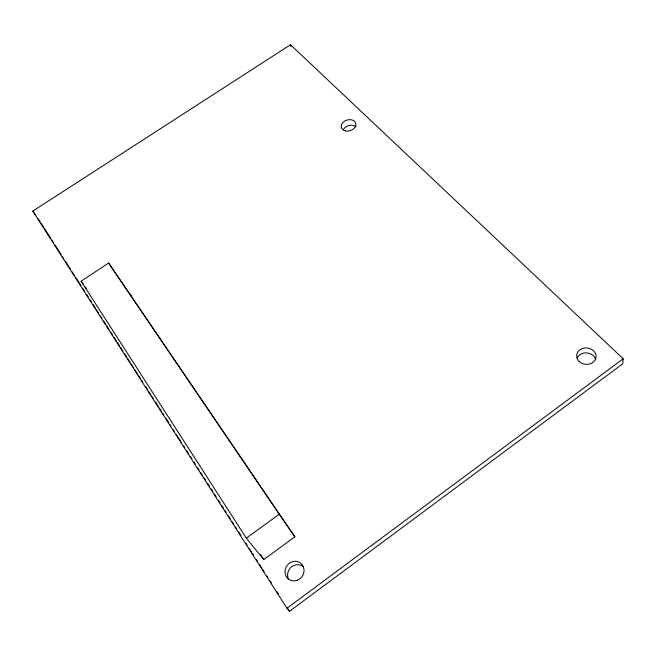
<?xml version="1.0" encoding="UTF-8"?>
<svg xmlns="http://www.w3.org/2000/svg" width="656" height="656" viewBox="0 0 656 656"><rect width="100%" height="100%" fill="white"/><g stroke="black" fill="none" stroke-linecap="round" stroke-linejoin="round"><path stroke-width="0.98" d="M623.2 358.791L622.782 363.76L289.567 611.269L286.959 608.26L32.8 211.101L290.51 44.731L623.2 358.791L286.959 608.26M263.761 559.56L294.864 536.838L108.609 263.015L81.114 281.235L246.312 538.141L263.761 559.56L260.432 554.402M246.312 538.141L279.243 514.263L108.609 263.015M81.114 281.235L83.501 284.433M85.288 286.828L86.485 288.427M32.8 211.101L35.76 215.086M279.243 514.263L294.864 536.838M129.363 293.216L131.487 296.315M38.007 218.473L40.213 221.917M41.32 223.639L43.526 227.083M44.624 228.805L50.692 238.284M51.799 240.006L53.456 242.589M55.104 245.172L61.172 254.651M62.279 256.373L63.935 258.956M65.592 261.539L70.553 269.296M72.209 271.879L74.415 275.323M76.071 277.906L81.032 285.655M82.689 288.246L84.895 291.69M86.551 294.273L88.207 296.856M89.864 299.439L91.52 302.022M93.168 304.614L95.382 308.058M96.481 309.78L98.687 313.224M100.343 315.807L102 318.39M103.656 320.981L105.862 324.425M106.961 326.147L109.167 329.591M110.823 332.174L112.479 334.757M114.136 337.34L116.342 340.792M117.449 342.514L119.654 345.958M120.753 347.68L122.959 351.124M124.615 353.707L126.821 357.159M127.928 358.881L130.134 362.325M131.233 364.047L133.447 367.491M135.095 370.074L137.309 373.526M138.408 375.248L140.614 378.692M141.721 380.414L142.819 382.136M145.583 386.441L147.789 389.894M148.887 391.616L151.093 395.06M152.2 396.782L153.307 398.504M155.513 401.948L158.268 406.253M159.375 407.983L161.581 411.427M162.68 413.149L163.787 414.871M165.993 418.315L168.748 422.62M169.855 424.35L170.954 426.072M173.159 429.516L174.266 431.238M176.472 434.682L181.441 442.439M183.647 445.883L184.746 447.605M186.952 451.049L188.608 453.632M190.265 456.215L191.921 458.806M194.127 462.25L195.234 463.972M197.44 467.416L199.088 469.999M200.744 472.582L202.401 475.174M204.057 477.757L205.713 480.34M207.919 483.784L209.576 486.367M211.232 488.95L212.88 491.533M214.537 494.124L216.193 496.707M218.399 500.151L220.055 502.734M221.712 505.317L223.368 507.9M225.016 510.491L226.123 512.213M228.329 515.657L230.535 519.101M232.191 521.684L233.848 524.267M235.504 526.858L236.603 528.58M238.809 532.024L241.014 535.468M245.984 543.217L247.082 544.947M249.296 548.391L251.502 551.835M252.601 553.557L253.708 555.279M256.463 559.584L257.57 561.315M259.776 564.759L261.982 568.203M263.081 569.925L264.188 571.647M266.943 575.952L268.05 577.674M270.256 581.126L271.363 582.848M276.873 591.458L278.529 594.041M287.361 607.825L289.567 611.269M290.51 44.731L291.108 46.601M577.132 358.225A9.635 8.175 6.4 0 1 586.759 352.895A9.635 8.175 6.4 0 1 595.673 359.603M343.498 129.363A7.462 5.527 -16.8 0 1 356.093 126.887M288.648 579.461A9.922 9.258 -57.9 0 1 291.166 567.112A9.922 9.258 -57.9 0 1 303.269 566.694M579.199 361.456A9.717 8.225 6.1 0 0 595.615 358.906A9.717 8.225 6.1 0 0 584.307 348.016A9.717 8.225 6.1 0 0 579.199 361.456M345.474 130.897A7.511 5.543 -16.9 0 0 355.913 123.894A7.511 5.543 -16.9 0 0 344.343 121.294A7.511 5.543 -16.9 0 0 345.474 130.897M297.521 580.183A10.012 9.323 -57.1 0 0 300.85 563.348A10.012 9.323 -57.1 0 0 285.188 569.744A10.012 9.323 -57.1 0 0 297.521 580.183"/></g></svg>
